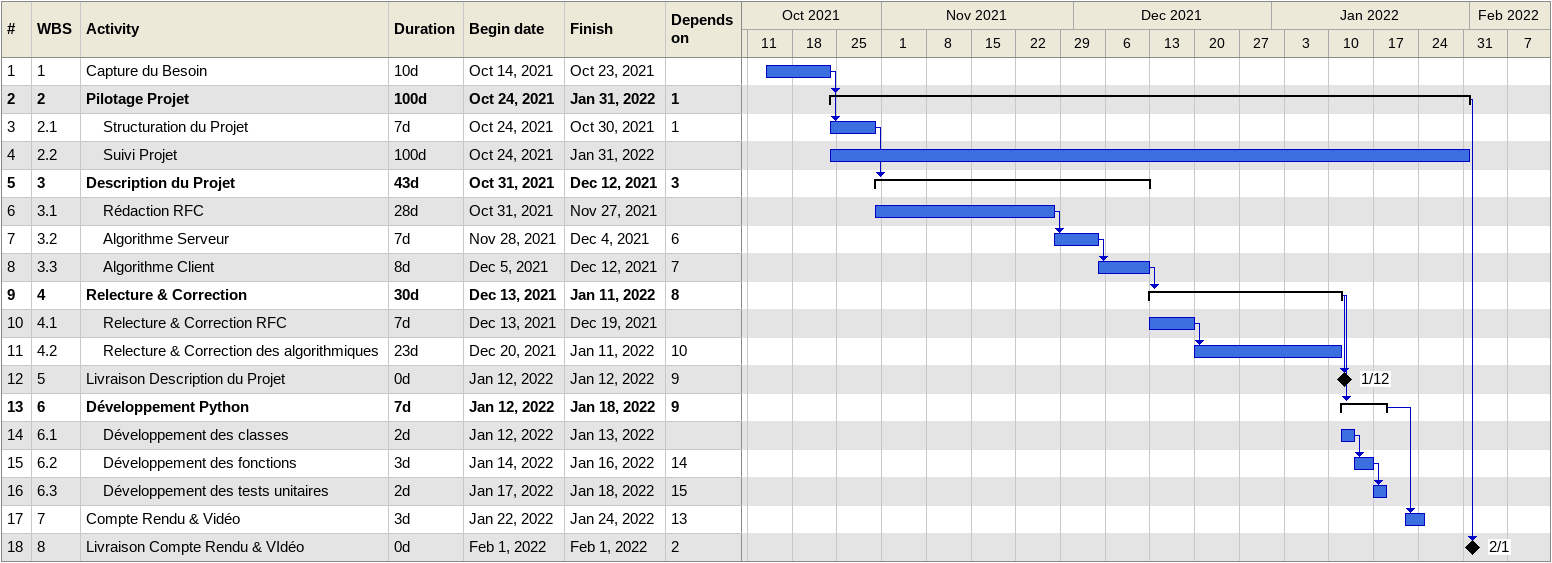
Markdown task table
| ID | WBS | Task | Duration | Start | Finish | Predecessors |
|---|---|---|---|---|---|---|
| 1 | 1 | Capture du Besoin | 10d | 2021-10-14 | 2021-10-23 |  |
| 2 | 2 | **Pilotage Projet** | 100d | 2021-10-24 | 2022-01-31 | 1 |
| 3 | 2.1 | Structuration du Projet | 7d | 2021-10-24 | 2021-10-30 | 1 |
| 4 | 2.2 | Suivi Projet | 100d | 2021-10-24 | 2022-01-31 |  |
| 5 | 3 | **Description du Projet** | 43d | 2021-10-31 | 2021-12-12 | 3 |
| 6 | 3.1 | Rédaction RFC | 28d | 2021-10-31 | 2021-11-27 |  |
| 7 | 3.2 | Algorithme Serveur | 7d | 2021-11-28 | 2021-12-04 | 6 |
| 8 | 3.3 | Algorithme Client | 8d | 2021-12-05 | 2021-12-12 | 7 |
| 9 | 4 | **Relecture & Correction** | 30d | 2021-12-13 | 2022-01-11 | 8 |
| 10 | 4.1 | Relecture & Correction RFC | 7d | 2021-12-13 | 2021-12-19 |  |
| 11 | 4.2 | Relecture & Correction des algorithmiques | 23d | 2021-12-20 | 2022-01-11 | 10 |
| 12 | 5 | Livraison Description du Projet | 0d | 2022-01-12 | 2022-01-12 | 9 |
| 13 | 6 | **Développement Python** | 7d | 2022-01-12 | 2022-01-18 | 9 |
| 14 | 6.1 | Développement des classes | 2d | 2022-01-12 | 2022-01-13 |  |
| 15 | 6.2 | Développement des fonctions | 3d | 2022-01-14 | 2022-01-16 | 14 |
| 16 | 6.3 | Développement des tests unitaires | 2d | 2022-01-17 | 2022-01-18 | 15 |
| 17 | 7 | Compte Rendu & Vidéo | 3d | 2022-01-22 | 2022-01-24 | 13 |
| 18 | 8 | Livraison Compte Rendu & VIdéo | 0d | 2022-02-01 | 2022-02-01 | 2 |
